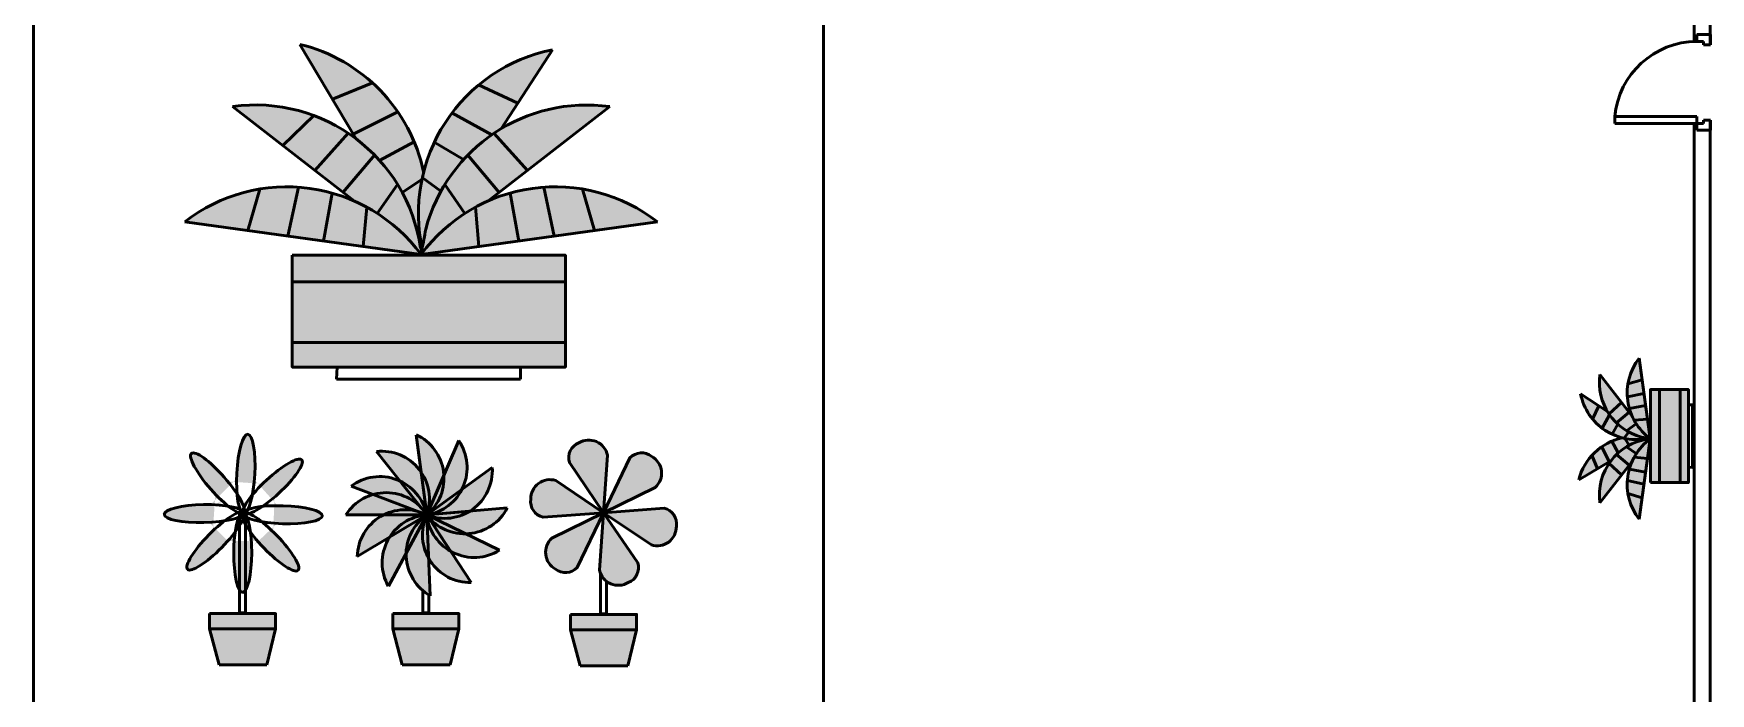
# Model space of a CAD drawing. Header units: feet. Extents: x 9 to 183943, y 42 to 62180.
# Drawn here: x 14142 to 14770, y 40926 to 41173 of the extents above; entities that cross this region are included whole.
import ezdxf

# ---------------------------------------------------------------- set-up
doc = ezdxf.new("R2010")
doc.units = ezdxf.units.FT
doc.header["$LTSCALE"] = 2.5
doc.header["$MEASUREMENT"] = 0
doc.layers.add('1', color=7, linetype='Continuous', lineweight=50)
doc.layers.add('3', color=7, linetype='Continuous', lineweight=30)

# ---------------------------------------------------------------- blocks, each defined once
blk = doc.blocks.new('*U35')
at = {"layer": '1'}
blk.add_ellipse((0, 0), major_axis=(14.81, 0.3), ratio=0.227459, dxfattribs=at)
blk = doc.blocks.new('*U30')
at = {"layer": '1', "color": 0, "linetype": 'ByBlock', "lineweight": -2, "transparency": 16777216}
for p, rotation in [((2836.89, 7402.33), 265.7922521989047), ((2826.31, 7398.78), 310.0909608987222), ((2846.94, 7397.49), 221.4935434990873), ((2850.75, 7387), 177.1948347992698), ((2825.48, 7377.11), 44.29870869981744), ((2835.76, 7372.77), 88.59741739963488), ((2846.15, 7376.84), 132.8961260994524)]:
    blk.add_blockref('*U35', p, dxfattribs=dict(at, rotation=rotation))
blk.add_blockref('*U35', (2821.17, 7387.4), dxfattribs=at)
blk = doc.blocks.new('*U31')
at = {"layer": '1'}
for p, q in [((15.14, -4.17), (-15.14, -4.17)), ((0, -4.17), (15.14, -4.17))]:
    blk.add_line(p, q, dxfattribs=at)
blk.add_arc((0, -13.74), 17.92, 32.29612, 147.70388, dxfattribs=at)
blk = doc.blocks.new('*U32')
at = {"layer": '1', "color": 0, "linetype": 'ByBlock', "lineweight": -2, "transparency": 16777216}
for p, rotation in [((3340.44, 8767.85), 308.3587587725952), ((3348.72, 8768.94), 277.5228828953356), ((3356.39, 8765.64), 246.6870070180761), ((3333.89, 8762.66), 339.1946346498547), ((3361.28, 8758.87), 215.8511311408166), ((3331.42, 8749.2), 30.83587587725947), ((3335.71, 8742.03), 61.671751754519), ((3362.01, 8750.55), 185.015255263557), ((3343.06, 8738.07), 92.50762763177853), ((3351.4, 8738.44), 123.3435035090381), ((3358.38, 8743.03), 154.1793793862976)]:
    blk.add_blockref('*U31', p, dxfattribs=dict(at, rotation=rotation))
blk.add_blockref('*U31', (3331.42, 8757.56), dxfattribs=at)
blk = doc.blocks.new('*U33')
at = {"layer": '1'}
blk.add_lwpolyline([(5.8, -13.59), (-7.01, 5.2, -0.390289), (-3.45, 12.55, -0.515259), (7.27, 7.93), (5.8, -13.59)], format="xyb", dxfattribs=at)
blk = doc.blocks.new('*U34')
at = {"layer": '1', "color": 0, "linetype": 'ByBlock', "lineweight": -2, "transparency": 16777216}
blk.add_blockref('*U33', (1593.87, 4211.6), dxfattribs=at)
for p, rotation in [((1608.53, 4209.83), 299.9999999999999), ((1585, 4199.79), 59.99999999999997), ((1614.33, 4196.24), 239.9999999999999), ((1590.79, 4186.2), 120), ((1605.46, 4184.43), 180)]:
    blk.add_blockref('*U33', p, dxfattribs=dict(at, rotation=rotation))

msp = doc.modelspace()

# ---------------------------------------------------------------- hatches: boundary and pattern name
at = {"layer": '3', "transparency": 33554559}
h = msp.add_hatch(color=256, dxfattribs=at)
h.dxf.hatch_style = 1
h.set_gradient(color1=(0, 255, 0), color2=(0, 255, 0), tint=1)
h.paths.add_polyline_path([(14226.85, 41114.52, 0.124616), (14198.74, 41102.27), (14222.31, 41099)])
h.paths.add_polyline_path([(14241.3, 41115.2, 0.058132), (14226.85, 41114.52), (14222.31, 41099), (14237.34, 41096.92)])
h.paths.add_polyline_path([(14253.9, 41113.01, 0.05132), (14241.3, 41115.2), (14237.34, 41096.92), (14250.63, 41095.07)])
h.paths.add_polyline_path([(14266.86, 41107.74, 0.056168), (14253.9, 41113.01), (14250.63, 41095.07), (14265.54, 41093.01)])
h.paths.add_polyline_path([(14266.86, 41107.74), (14265.54, 41093.01), (14287.23, 41090), (14285.95, 41091.67, 0.100904)])
h.paths.add_polyline_path([(14278.41, 41116.2), (14270.84, 41105.38, -0.090689), (14287.23, 41090, -0.007), (14287.43, 41091.73), (14287.01, 41092.45, 0.102151)])
h.paths.add_polyline_path([(14278.41, 41116.2, 0.056168), (14269.8, 41127.22), (14258.03, 41113.3), (14262.29, 41109.99, -0.038933), (14270.84, 41105.38)])
h.paths.add_polyline_path([(14269.8, 41127.22, 0.05132), (14259.97, 41135.39), (14247.43, 41121.51), (14258.03, 41113.3)])
h.paths.add_polyline_path([(14259.97, 41135.39, 0.058132), (14247.09, 41142), (14235.43, 41130.8), (14247.43, 41121.51)])
h.paths.add_polyline_path([(14247.09, 41142, 0.124616), (14216.62, 41145.38), (14235.43, 41130.8)])
h.paths.add_polyline_path([(14268.97, 41154.29, 0.124616), (14241.87, 41168.64), (14254, 41148.16)])
h.paths.add_polyline_path([(14268.97, 41154.29), (14254, 41148.16), (14261.74, 41135.11), (14278.51, 41143.4, 0.058132)])
h.paths.add_polyline_path([(14278.51, 41143.4), (14261.74, 41135.11), (14262.73, 41133.43, -0.048661), (14271.67, 41125.23), (14284.65, 41132.18, 0.05132)])
h.paths.add_polyline_path([(14284.65, 41132.18), (14271.67, 41125.23, -0.059131), (14280.15, 41113.19), (14287.52, 41118.05, -0.011737), (14288.18, 41120.91, 0.047396)])
h.paths.add_polyline_path([(14287.52, 41118.05), (14280.15, 41113.19, -0.088137), (14287.01, 41092.45), (14287.4, 41091.78, 0.002761), (14287.58, 41092.45, -0.103591)])
h.paths.add_polyline_path([(14294.67, 41113.73), (14287.67, 41118.78, 0.106611), (14287.58, 41092.45, 0.028748), (14288.96, 41099.49, -0.061754)])
h.paths.add_polyline_path([(14303.13, 41125.55), (14292.18, 41132.02, 0.056168), (14287.67, 41118.78), (14294.67, 41113.73, -0.058463)])
h.paths.add_polyline_path([(14323.47, 41146.7), (14308.78, 41153.45, 0.058132), (14298.79, 41142.97), (14313.69, 41134.8, -0.016797), (14317.21, 41137.08)])
h.paths.add_polyline_path([(14298.79, 41142.97, 0.05132), (14292.18, 41132.02), (14303.13, 41125.55, -0.056474), (14313.69, 41134.8)])
h.paths.add_polyline_path([(14336.45, 41166.65, 0.124616), (14308.78, 41153.45), (14323.47, 41146.7)])
h.paths.add_polyline_path([(14357.89, 41145.34, 0.184402), (14314.53, 41135.38), (14327.06, 41121.49)])
h.paths.add_polyline_path([(14314.53, 41135.38, 0.051401), (14304.7, 41127.21), (14316.46, 41113.28), (14327.06, 41121.49)])
h.paths.add_polyline_path([(14304.7, 41127.21, 0.056281), (14296.09, 41116.17), (14303.63, 41105.39, -0.039356), (14312.27, 41110.04), (14316.46, 41113.28)])
h.paths.add_polyline_path([(14296.09, 41116.17, 0.011327), (14294.67, 41113.73, 0.061754), (14288.96, 41099.49, -0.030458), (14287.47, 41092.03, 0.008214), (14287.23, 41090, -0.090777), (14303.63, 41105.39)])
h.paths.add_polyline_path([(14307.59, 41107.74, 0.109404), (14287.23, 41090), (14308.91, 41093.01)])
h.paths.add_polyline_path([(14320.55, 41113.01, 0.056168), (14307.59, 41107.74), (14308.91, 41093.01), (14323.82, 41095.07)])
h.paths.add_polyline_path([(14333.15, 41115.2, 0.05132), (14320.55, 41113.01), (14323.82, 41095.07), (14337.11, 41096.92)])
h.paths.add_polyline_path([(14347.61, 41114.52, 0.058132), (14333.15, 41115.2), (14337.11, 41096.92), (14352.14, 41099)])
h.paths.add_polyline_path([(14347.61, 41114.52), (14352.14, 41099), (14375.71, 41102.27, 0.124616)])
at = {"layer": '3'}
h = msp.add_hatch(color=256, dxfattribs=at)
h.dxf.hatch_style = 1
h.set_gradient(color1=(127, 63, 0), color2=(127, 63, 0), tint=1)
h.paths.add_polyline_path([(14341.3, 41079.74), (14341.3, 41089.75), (14239.01, 41089.75), (14239.01, 41079.76)])
h.paths.add_polyline_path([(14341.3, 41057.05), (14341.3, 41079.74), (14239.01, 41079.76), (14239.01, 41057.07)])
h.paths.add_polyline_path([(14239.01, 41057.07), (14239.01, 41047.92), (14341.3, 41047.92), (14341.3, 41057.05)])
at = {"layer": '3', "transparency": 33554559}
h = msp.add_hatch(color=256, dxfattribs=at)
h.dxf.hatch_style = 1
h.set_gradient(color1=(0, 255, 0), color2=(0, 255, 0), tint=1)
h.paths.add_polyline_path([(14739.17, 41000.55, 0.124616), (14743.34, 40990.99), (14744.45, 40999.01)])
h.paths.add_polyline_path([(14738.94, 41005.47, 0.058132), (14739.17, 41000.55), (14744.45, 40999.01), (14745.16, 41004.13)])
h.paths.add_polyline_path([(14739.69, 41009.76, 0.05132), (14738.94, 41005.47), (14745.16, 41004.13), (14745.79, 41008.65)])
h.paths.add_polyline_path([(14741.48, 41014.17, 0.056168), (14739.69, 41009.76), (14745.79, 41008.65), (14746.49, 41013.72)])
h.paths.add_polyline_path([(14741.48, 41014.17), (14746.49, 41013.72), (14747.52, 41021.1), (14746.95, 41020.66, 0.100904)])
h.paths.add_polyline_path([(14738.6, 41018.1), (14742.28, 41015.52, -0.090689), (14747.52, 41021.1, -0.007), (14746.93, 41021.17), (14746.69, 41021.02, 0.102151)])
h.paths.add_polyline_path([(14738.6, 41018.1, 0.056168), (14734.85, 41015.17), (14739.59, 41011.16), (14740.72, 41012.62, -0.038933), (14742.28, 41015.52)])
h.paths.add_polyline_path([(14734.85, 41015.17, 0.05132), (14732.07, 41011.82), (14736.8, 41007.56), (14739.59, 41011.16)])
h.paths.add_polyline_path([(14732.07, 41011.82, 0.058132), (14729.82, 41007.44), (14733.63, 41003.48), (14736.8, 41007.56)])
h.paths.add_polyline_path([(14729.82, 41007.44, 0.124616), (14728.68, 40997.07), (14733.63, 41003.48)])
h.paths.add_polyline_path([(14725.64, 41014.89, 0.124616), (14720.76, 41005.67), (14727.73, 41009.79)])
h.paths.add_polyline_path([(14725.64, 41014.89), (14727.73, 41009.79), (14732.17, 41012.43), (14729.35, 41018.13, 0.058132)])
h.paths.add_polyline_path([(14729.35, 41018.13), (14732.17, 41012.43), (14732.74, 41012.77, -0.048661), (14735.53, 41015.81), (14733.17, 41020.22, 0.05132)])
h.paths.add_polyline_path([(14733.17, 41020.22), (14735.53, 41015.81, -0.059131), (14739.63, 41018.69), (14737.97, 41021.2, -0.011737), (14737, 41021.42, 0.047396)])
h.paths.add_polyline_path([(14737.97, 41021.2), (14739.63, 41018.69, -0.088137), (14746.69, 41021.02), (14746.91, 41021.16, 0.002761), (14746.69, 41021.22, -0.103591)])
h.paths.add_polyline_path([(14739.44, 41023.63), (14737.72, 41021.25, 0.106611), (14746.69, 41021.22, 0.028748), (14744.29, 41021.69, -0.061754)])
h.paths.add_polyline_path([(14735.42, 41026.51), (14733.22, 41022.78, 0.056168), (14737.72, 41021.25), (14739.44, 41023.63, -0.058463)])
h.paths.add_polyline_path([(14728.23, 41033.43), (14725.93, 41028.43, 0.058132), (14729.49, 41025.03), (14732.27, 41030.1, -0.016797), (14731.5, 41031.3)])
h.paths.add_polyline_path([(14729.49, 41025.03, 0.05132), (14733.22, 41022.78), (14735.42, 41026.51, -0.056474), (14732.27, 41030.1)])
h.paths.add_polyline_path([(14721.44, 41037.85, 0.124616), (14725.93, 41028.43), (14728.23, 41033.43)])
h.paths.add_polyline_path([(14728.69, 41045.14, 0.184402), (14732.08, 41030.39), (14736.8, 41034.65)])
h.paths.add_polyline_path([(14732.08, 41030.39, 0.051401), (14734.86, 41027.04), (14739.6, 41031.04), (14736.8, 41034.65)])
h.paths.add_polyline_path([(14734.86, 41027.04, 0.056281), (14738.61, 41024.11), (14742.28, 41026.68, -0.039356), (14740.7, 41029.62), (14739.6, 41031.04)])
h.paths.add_polyline_path([(14738.61, 41024.11, 0.011327), (14739.44, 41023.63, 0.061754), (14744.29, 41021.69, -0.030458), (14746.83, 41021.18, 0.008214), (14747.52, 41021.1, -0.090777), (14742.28, 41026.68)])
h.paths.add_polyline_path([(14741.48, 41028.03, 0.109404), (14747.52, 41021.1), (14746.49, 41028.48)])
h.paths.add_polyline_path([(14739.69, 41032.44, 0.056168), (14741.48, 41028.03), (14746.49, 41028.48), (14745.79, 41033.55)])
h.paths.add_polyline_path([(14738.94, 41036.72, 0.05132), (14739.69, 41032.44), (14745.79, 41033.55), (14745.16, 41038.07)])
h.paths.add_polyline_path([(14739.17, 41041.64, 0.058132), (14738.94, 41036.72), (14745.16, 41038.07), (14744.45, 41043.18)])
h.paths.add_polyline_path([(14739.17, 41041.64), (14744.45, 41043.18), (14743.34, 41051.2, 0.124616)])
at = {"layer": '3'}
h = msp.add_hatch(color=256, dxfattribs=at)
h.dxf.hatch_style = 1
h.set_gradient(color1=(127, 63, 0), color2=(127, 63, 0), tint=1)
h.paths.add_polyline_path([(14751.01, 41039.5), (14747.6, 41039.5), (14747.6, 41004.69), (14751, 41004.69)])
h.paths.add_polyline_path([(14758.73, 41039.5), (14751.01, 41039.5), (14751, 41004.69), (14758.72, 41004.69)])
h.paths.add_polyline_path([(14758.72, 41004.69), (14761.83, 41004.69), (14761.83, 41039.5), (14758.73, 41039.5)])
at = {"layer": '3', "transparency": 33554585}
h = msp.add_hatch(color=256, dxfattribs=at)
h.dxf.hatch_style = 1
h.set_gradient(color1=(255, 0, 255), color2=(255, 0, 255), tint=1)
edge = h.paths.add_edge_path()
edge.add_ellipse((14211, 41004.45), major_axis=(-9.77, 11.13), ratio=0.227459, start_angle=238.2338, end_angle=487.50392)
edge.add_ellipse((14205.86, 40993.07), major_axis=(14.81, 0.3), ratio=0.227459, start_angle=23.13737, end_angle=51.90298, ccw=False)
edge.add_ellipse((14221.58, 41008), major_axis=(0.78, 14.79), ratio=0.227459, start_angle=481.27379, end_angle=515.00473, ccw=False)
edge = h.paths.add_edge_path()
edge.add_ellipse((14221.58, 41008), major_axis=(0.78, 14.79), ratio=0.227459, start_angle=238.2338, end_angle=481.27379)
edge.add_ellipse((14211, 41004.45), major_axis=(-9.77, 11.13), ratio=0.227459, start_angle=205.60457, end_angle=238.2338, ccw=False)
edge.add_ellipse((14231.63, 41003.16), major_axis=(10.89, 10.04), ratio=0.227459, start_angle=481.27379, end_angle=512.74378, ccw=False)
edge = h.paths.add_edge_path()
edge.add_ellipse((14231.63, 41003.16), major_axis=(10.89, 10.04), ratio=0.227459, start_angle=238.2338, end_angle=481.27379)
edge.add_ellipse((14221.58, 41008), major_axis=(0.78, 14.79), ratio=0.227459, start_angle=205.60457, end_angle=238.2338, ccw=False)
edge.add_ellipse((14235.44, 40992.67), major_axis=(-14.8, 0.42), ratio=0.227459, start_angle=301.27379, end_angle=332.74378, ccw=False)
edge = h.paths.add_edge_path()
edge.add_ellipse((14235.44, 40992.67), major_axis=(-14.8, 0.42), ratio=0.227459, start_angle=58.2338, end_angle=301.27379)
edge.add_ellipse((14231.63, 41003.16), major_axis=(10.89, 10.04), ratio=0.227459, start_angle=205.60457, end_angle=238.2338, ccw=False)
edge.add_ellipse((14230.85, 40982.5), major_axis=(-10.3, 10.64), ratio=0.227459, start_angle=301.27379, end_angle=332.74378, ccw=False)
edge = h.paths.add_edge_path()
edge.add_ellipse((14230.85, 40982.5), major_axis=(-10.3, 10.64), ratio=0.227459, start_angle=58.2338, end_angle=301.27379)
edge.add_ellipse((14235.44, 40992.67), major_axis=(-14.8, 0.42), ratio=0.227459, start_angle=25.60457, end_angle=58.2338, ccw=False)
edge.add_ellipse((14220.46, 40978.44), major_axis=(0.06, 14.81), ratio=0.227459, start_angle=301.27379, end_angle=332.74378, ccw=False)
edge = h.paths.add_edge_path()
edge.add_ellipse((14220.46, 40978.44), major_axis=(0.06, 14.81), ratio=0.227459, start_angle=199.26829, end_angle=301.27379)
edge.add_ellipse((14230.85, 40982.5), major_axis=(-10.3, 10.64), ratio=0.227459, start_angle=41.31302, end_angle=58.2338, ccw=False)
edge.add_line((14221.51, 40988.95), (14221.51, 40964.45))
edge = h.paths.add_edge_path()
edge.add_ellipse((14230.85, 40982.5), major_axis=(-10.3, 10.64), ratio=0.227459, start_angle=25.60457, end_angle=41.31302, ccw=False)
edge.add_ellipse((14210.18, 40982.78), major_axis=(10.39, 10.56), ratio=0.227459, start_angle=315.21141, end_angle=332.74378, ccw=False)
edge.add_line((14219.24, 40988.61), (14219.24, 40964.53))
edge.add_ellipse((14220.46, 40978.44), major_axis=(0.06, 14.81), ratio=0.227459, start_angle=159.88298, end_angle=199.26829)
edge.add_line((14221.51, 40964.45), (14221.51, 40988.95))
edge = h.paths.add_edge_path()
edge.add_ellipse((14210.18, 40982.78), major_axis=(10.39, 10.56), ratio=0.227459, start_angle=301.27379, end_angle=315.21141, ccw=False)
edge.add_ellipse((14220.46, 40978.44), major_axis=(0.06, 14.81), ratio=0.227459, start_angle=58.2338, end_angle=159.88298)
edge.add_line((14219.24, 40964.53), (14219.24, 40988.61))
edge = h.paths.add_edge_path()
edge.add_ellipse((14210.18, 40982.78), major_axis=(10.39, 10.56), ratio=0.227459, start_angle=58.2338, end_angle=301.27379)
edge.add_ellipse((14220.46, 40978.44), major_axis=(0.06, 14.81), ratio=0.227459, start_angle=25.60457, end_angle=58.2338, ccw=False)
edge.add_ellipse((14205.86, 40993.07), major_axis=(14.81, 0.3), ratio=0.227459, start_angle=301.27379, end_angle=332.74378, ccw=False)
edge = h.paths.add_edge_path()
edge.add_ellipse((14211, 41004.45), major_axis=(-9.77, 11.13), ratio=0.227459, start_angle=487.50392, end_angle=515.00473, ccw=False)
edge.add_ellipse((14205.86, 40993.07), major_axis=(14.81, 0.3), ratio=0.227459, start_angle=51.90298, end_angle=301.27379)
edge.add_ellipse((14210.18, 40982.78), major_axis=(10.39, 10.56), ratio=0.227459, start_angle=23.13737, end_angle=58.2338, ccw=False)
at = {"layer": '3', "transparency": 33554559}
h = msp.add_hatch(color=256, dxfattribs=at)
h.dxf.hatch_style = 1
h.set_gradient(color1=(255, 255, 0), color2=(255, 255, 0), tint=1)
h.paths.add_polyline_path([(14261.02, 41003.34), (14269.23, 41000.22, -0.275783), (14286.99, 40995.55), (14279.94, 41004.46), (14279.29, 41005.28, 0.275783)])
h.paths.add_polyline_path([(14285.8, 40993.93, -0.030344), (14287.86, 40993.25), (14287.86, 40993.74), (14288.42, 40993.74), (14286.99, 40995.55, 0.275783), (14269.23, 41000.22)])
h.paths.add_polyline_path([(14289.34, 40992.58, 0.077366), (14287.86, 40987.27), (14287.86, 40983.11, 0.099421), (14290.04, 40976.4)])
h.paths.add_polyline_path([(14290, 40977.45), (14290.04, 40976.4, 0.002467), (14290.13, 40976.25), (14290.13, 40988.96, -0.051828), (14289.34, 40992.58)])
h.paths.add_polyline_path([(14290.13, 40991.37), (14289.34, 40992.58, 0.051828), (14290.13, 40988.96)])
h.paths.add_polyline_path([(14289.34, 40992.58, 0.026044), (14287.86, 40991.44), (14287.86, 40989.85)])
h.paths.add_polyline_path([(14289.34, 40992.58), (14287.86, 40989.85), (14287.86, 40987.27, -0.077366)], flags=17)
h.paths.add_polyline_path([(14289.34, 40992.58, 0.020704), (14287.86, 40992.42), (14287.86, 40991.7)], flags=17)
h.paths.add_polyline_path([(14287.86, 40993.14), (14287.86, 40992.58), (14289.34, 40992.58)], flags=17)
h.paths.add_polyline_path([(14289.34, 40992.58), (14288.42, 40993.74), (14287.86, 40993.74), (14287.86, 40993.25, -0.022576)])
h.paths.add_polyline_path([(14289.34, 40992.58, 0.016635), (14289.06, 40993.74), (14288.54, 40993.74, -0.019649)])
h.paths.add_polyline_path([(14289.7, 40993.74), (14289.18, 40993.74), (14289.34, 40992.58, 0.016959)])
h.paths.add_polyline_path([(14288.54, 40993.74), (14289.06, 40993.74, 0.221346), (14279.29, 41005.28), (14286.99, 40995.55, -0.033272)])
h.paths.add_polyline_path([(14287.22, 41008.64), (14289.18, 40993.74), (14289.7, 40993.74, 0.221007)], flags=17)
h.paths.add_polyline_path([(14289.84, 40993.74), (14290.13, 40993.74), (14290.13, 40993.29, 0.223231), (14295.74, 41007.45)])
h.paths.add_polyline_path([(14289.34, 40992.58, 0.014838), (14290.13, 40993.29), (14290.13, 40993.74), (14289.84, 40993.74)])
h.paths.add_polyline_path([(14302.46, 41002.07), (14290.13, 40993.16), (14290.13, 40992.73, 0.226959)], flags=17)
h.paths.add_polyline_path([(14290.13, 40993.29), (14290.13, 40993.16), (14301.61, 41001.45), (14302.46, 41002.07, 0.275783), (14301.32, 41020.4), (14295.74, 41007.45, -0.223231)])
h.paths.add_polyline_path([(14295.33, 41006.49), (14295.74, 41007.45, 0.275783), (14285.37, 41022.61), (14287.22, 41008.64, -0.221007), (14289.7, 40993.74), (14289.84, 40993.74)])
h.paths.add_polyline_path([(14304.42, 40993.91), (14305.47, 40994, 0.275783), (14313.89, 41010.32), (14302.46, 41002.07, -0.226959), (14290.13, 40992.73), (14290.13, 40992.65)])
h.paths.add_polyline_path([(14289.34, 40992.58, 0.01129), (14290.13, 40992.73), (14290.13, 40993.16)], flags=17)
h.paths.add_polyline_path([(14290.13, 40992.28), (14290.13, 40992.65), (14289.34, 40992.58, 0.01186)])
h.paths.add_polyline_path([(14289.34, 40992.58, 0.017535), (14290.13, 40991.61), (14290.13, 40992.2)])
at = {"layer": '3'}
h = msp.add_hatch(color=256, dxfattribs=at)
h.dxf.hatch_style = 1
h.set_gradient(color1=(127, 127, 255), color2=(127, 127, 255), tint=1)
h.paths.add_polyline_path([(14354.43, 40993.33), (14354.43, 40994.18), (14337.66, 41005.45, 0.515259), (14328.31, 40998.48, 0.390289), (14332.89, 40991.71)])
h.paths.add_polyline_path([(14355.56, 40993.41), (14357.03, 41014.93, 0.515259), (14346.32, 41019.55, 0.390289), (14342.75, 41012.2)])
h.paths.add_polyline_path([(14373.58, 41014.49, 0.390289), (14365.43, 41013.9), (14355.56, 40993.41), (14374.94, 41002.9, 0.515259)])
h.paths.add_polyline_path([(14373.46, 40981.38, 0.515259), (14382.82, 40988.35, 0.390289), (14378.24, 40995.11), (14356.7, 40993.5), (14356.7, 40992.65)])
h.paths.add_polyline_path([(14356.7, 40991.75), (14356.7, 40967.75, 0.310808), (14364.81, 40967.28, 0.390289), (14368.37, 40974.63)])
h.paths.add_polyline_path([(14354.43, 40991.06), (14354.43, 40992.86), (14336.19, 40983.93, 0.515259), (14337.55, 40972.34, 0.390289), (14345.7, 40972.93)])
h.paths.add_polyline_path([(14354.43, 40976.82), (14354.43, 40970.78, 0.134567), (14356.7, 40967.75), (14356.7, 40991.75), (14355.56, 40993.41)])
at = {"layer": '3', "transparency": 33554559}
h = msp.add_hatch(color=256, dxfattribs=at)
h.dxf.hatch_style = 1
h.set_gradient(color1=(255, 255, 0), color2=(255, 255, 0), tint=1)
h.paths.add_polyline_path([(14275.18, 40997.96), (14269.23, 41000.22, 0.183583), (14259.05, 40992.58), (14273.14, 40992.58, -0.183583), (14285.8, 40993.93)])
h.paths.add_polyline_path([(14287.86, 40989.85), (14281.65, 40978.33, 0.224851), (14287.86, 40964.3)])
h.paths.add_polyline_path([(14270.54, 41016.33), (14279.29, 41005.28, -0.221346), (14289.06, 40993.74), (14289.18, 40993.74), (14287.22, 41008.64, 0.275783)])
at = {"layer": '3'}
h = msp.add_hatch(color=256, dxfattribs=at)
h.dxf.hatch_style = 1
h.set_gradient(color1=(127, 127, 255), color2=(127, 127, 255), tint=1)
h.paths.add_polyline_path([(14374.94, 41002.9, 0.515259), (14373.58, 41014.49, 0.390289), (14365.43, 41013.9), (14355.56, 40993.41)])
at = {"layer": '3', "transparency": 33554559}
h = msp.add_hatch(color=256, dxfattribs=at)
h.dxf.hatch_style = 1
h.set_gradient(color1=(255, 255, 0), color2=(255, 255, 0), tint=1)
h.paths.add_polyline_path([(14275.43, 40984.28, -0.217084), (14287.86, 40992.42), (14287.86, 40992.58), (14274.19, 40992.58), (14273.14, 40992.58, 0.275783), (14263.33, 40977.06)])
h.paths.add_polyline_path([(14273.14, 40992.58), (14287.86, 40992.58), (14287.86, 40993.14), (14285.8, 40993.93, 0.183583)])
h.paths.add_polyline_path([(14287.86, 40991.7), (14287.86, 40992.42, 0.217084), (14275.43, 40984.28)], flags=17)
h.paths.add_polyline_path([(14287.86, 40991.44), (14287.86, 40991.7), (14276.33, 40984.82), (14275.43, 40984.28, 0.275783), (14274.96, 40965.92), (14281.65, 40978.33, -0.211501)])
h.paths.add_polyline_path([(14281.65, 40978.33), (14287.86, 40989.85), (14287.86, 40991.44, 0.211501)], flags=17)
h.paths.add_polyline_path([(14290.13, 40974.41), (14290.04, 40976.4, -0.099421), (14287.86, 40983.11), (14287.86, 40964.3, 0.039347), (14290.13, 40962.64)])
h.paths.add_polyline_path([(14305.98, 40967.28), (14298.24, 40979.05, -0.184746), (14290.13, 40988.96), (14290.13, 40976.25, 0.27313)])
h.paths.add_polyline_path([(14316.6, 40979.39), (14303.91, 40985.53, -0.220403), (14290.13, 40991.61), (14290.13, 40991.37), (14297.66, 40979.93), (14298.24, 40979.05, 0.275783)])
h.paths.add_polyline_path([(14290.13, 40992.28), (14290.13, 40992.2), (14302.97, 40985.99), (14303.91, 40985.53, 0.275783), (14319.51, 40995.23), (14305.47, 40994, -0.22636)])
h.paths.add_polyline_path([(14290.13, 40992.65), (14290.13, 40992.28, 0.22636), (14305.47, 40994)], flags=17)
h.paths.add_polyline_path([(14290.13, 40992.2), (14290.13, 40991.61, 0.220403), (14303.91, 40985.53)])
h.paths.add_polyline_path([(14298.24, 40979.05), (14290.13, 40991.37), (14290.13, 40988.96, 0.184746)], flags=17)
at = {"layer": '3'}
h = msp.add_hatch(color=256, dxfattribs=at)
h.dxf.hatch_style = 1
h.set_gradient(color1=(127, 63, 0), color2=(127, 63, 0), tint=1)
h.paths.add_polyline_path([(14231.11, 40943.23), (14232.75, 40949.96), (14208, 40949.96), (14209.78, 40943.23)])
h.paths.add_polyline_path([(14232.75, 40949.96), (14232.75, 40955.67), (14208, 40955.67), (14208, 40949.96)])
h.paths.add_polyline_path([(14229.47, 40936.5), (14231.11, 40943.23), (14209.78, 40943.23), (14211.56, 40936.5)])
h.paths.add_polyline_path([(14276.62, 40949.96), (14280.18, 40936.5), (14298.09, 40936.5), (14301.37, 40949.96)])
h.paths.add_polyline_path([(14301.37, 40949.96), (14301.37, 40955.67), (14276.62, 40955.67), (14276.62, 40949.96)])
h.paths.add_polyline_path([(14367.94, 40949.63), (14367.94, 40955.34), (14343.19, 40955.34), (14343.19, 40949.63)])
h.paths.add_polyline_path([(14343.19, 40949.63), (14344.97, 40942.9), (14366.3, 40942.9), (14367.94, 40949.63)])
h.paths.add_polyline_path([(14344.97, 40942.9), (14346.74, 40936.17), (14364.66, 40936.17), (14366.3, 40942.9)])

# ---------------------------------------------------------------- linework, layer by layer
at = {"layer": '1'}
for p, q in [((14142.1, 41609), (14142.1, 40493)), ((14437.9, 41609), (14437.9, 40493)), ((14764, 41609), (14764, 41169.72)), ((14770, 41615), (14770, 41168.46)), ((14770, 41615), (14770, 41168.46)), ((14764.95, 41172.3), (14770.06, 41172.3)), ((14764.95, 41169.74), (14764.95, 41172.3)), ((14764.95, 41169.74), (14764.95, 41169.74)), ((14767.51, 41169.74), (14764.95, 41169.74)), ((14767.51, 41168.46), (14767.51, 41169.74)), ((14770.06, 41172.3), (14770.06, 41168.46)), ((14241.87, 41168.64), (14262.73, 41133.43)), ((14336.45, 41166.65), (14317.21, 41137.08)), ((14770.06, 41168.46), (14767.51, 41168.46)), ((14254, 41148.16), (14268.97, 41154.29)), ((14323.47, 41146.7), (14308.78, 41153.45)), ((14216.62, 41145.38), (14262.29, 41109.99)), ((14357.89, 41145.34), (14312.19, 41109.98)), ((14235.43, 41130.8), (14247.09, 41142)), ((14261.74, 41135.11), (14278.51, 41143.4)), ((14313.69, 41134.8), (14298.79, 41142.97)), ((14764.95, 41141.61), (14734.26, 41141.61)), ((14734.26, 41141.61), (14734.26, 41139.05)), ((14734.26, 41139.05), (14764.95, 41139.05)), ((14764, 41139.05), (14764, 40556.82)), ((14764.95, 41139.05), (14764.95, 41141.61)), ((14767.51, 41139.05), (14764.95, 41139.05)), ((14764.95, 41139.05), (14764.95, 41136.5)), ((14770.06, 41140.33), (14767.51, 41140.33)), ((14767.51, 41140.33), (14767.51, 41139.05)), ((14770, 41140.33), (14770, 40555.56)), ((14770, 41140.33), (14770, 40487)), ((14770.06, 41136.5), (14770.06, 41140.33)), ((14247.43, 41121.51), (14259.97, 41135.39)), ((14271.67, 41125.23), (14284.65, 41132.18)), ((14303.13, 41125.55), (14292.18, 41132.02)), ((14327.06, 41121.49), (14314.53, 41135.38)), ((14764.95, 41136.5), (14770.06, 41136.5)), ((14258.03, 41113.3), (14269.8, 41127.22)), ((14316.46, 41113.28), (14304.69, 41127.21)), ((14222.31, 41099), (14226.85, 41114.52)), ((14237.34, 41096.92), (14241.3, 41115.2)), ((14250.63, 41095.07), (14253.9, 41113.01)), ((14270.84, 41105.38), (14278.41, 41116.2)), ((14280.15, 41113.19), (14287.52, 41118.05)), ((14294.67, 41113.73), (14287.67, 41118.78)), ((14303.64, 41105.37), (14296.08, 41116.19)), ((14323.82, 41095.07), (14320.55, 41113.01)), ((14337.11, 41096.92), (14333.15, 41115.2)), ((14352.14, 41099), (14347.61, 41114.52)), ((14265.54, 41093.01), (14266.86, 41107.74)), ((14308.91, 41093.01), (14307.59, 41107.74)), ((14198.74, 41102.27), (14287.23, 41090)), ((14375.71, 41102.27), (14287.23, 41090)), ((14285.95, 41091.67), (14287.23, 41090)), ((14287.01, 41092.45), (14287.4, 41091.78)), ((14239.01, 41079.76), (14341.3, 41079.74)), ((14239.01, 41057.07), (14341.3, 41057.05)), ((14743.34, 41051.2), (14747.52, 41021.1)), ((14255.79, 41047.92), (14255.51, 41043.39)), ((14324.48, 41043.39), (14324.5, 41047.92)), ((14728.69, 41045.14), (14740.72, 41029.59)), ((14255.51, 41043.39), (14324.48, 41043.39)), ((14721.44, 41037.85), (14731.5, 41031.3)), ((14745.16, 41038.07), (14738.94, 41036.72)), ((14744.45, 41043.18), (14739.17, 41041.64)), ((14751, 41004.69), (14751.01, 41039.5)), ((14758.72, 41004.69), (14758.73, 41039.5)), ((14728.23, 41033.43), (14725.93, 41028.43)), ((14736.8, 41034.65), (14732.08, 41030.39)), ((14745.79, 41033.55), (14739.69, 41032.44)), ((14763.38, 41033.77), (14761.83, 41033.78)), ((14763.38, 41010.31), (14763.38, 41033.77)), ((14732.27, 41030.1), (14729.49, 41025.03)), ((14735.42, 41026.51), (14733.22, 41022.78)), ((14739.6, 41031.04), (14734.86, 41027.04)), ((14742.29, 41026.68), (14738.61, 41024.11)), ((14746.49, 41028.48), (14741.48, 41028.03)), ((14735.53, 41015.81), (14733.17, 41020.22)), ((14739.44, 41023.63), (14737.72, 41021.25)), ((14739.63, 41018.69), (14737.97, 41021.2)), ((14743.34, 40990.99), (14747.52, 41021.1)), ((14746.69, 41021.02), (14746.91, 41021.16)), ((14746.95, 41020.66), (14747.52, 41021.1)), ((14720.76, 41005.67), (14732.74, 41012.77)), ((14727.73, 41009.79), (14725.64, 41014.89)), ((14728.68, 40997.07), (14740.72, 41012.62)), ((14732.17, 41012.43), (14729.35, 41018.13)), ((14739.59, 41011.16), (14734.85, 41015.17)), ((14742.28, 41015.52), (14738.6, 41018.1)), ((14746.49, 41013.72), (14741.48, 41014.17)), ((14736.8, 41007.56), (14732.07, 41011.82)), ((14745.79, 41008.65), (14739.69, 41009.76)), ((14761.83, 41010.4), (14763.38, 41010.31)), ((14745.16, 41004.13), (14738.94, 41005.47)), ((14744.45, 40999.01), (14739.17, 41000.55)), ((14211.56, 40936.5), (14208, 40949.96)), ((14232.75, 40949.96), (14229.47, 40936.5)), ((14280.18, 40936.5), (14276.62, 40949.96)), ((14301.37, 40949.96), (14298.09, 40936.5)), ((14346.74, 40936.17), (14343.19, 40949.63)), ((14367.94, 40949.63), (14364.66, 40936.17)), ((14229.47, 40936.5), (14211.56, 40936.5)), ((14298.09, 40936.5), (14280.18, 40936.5)), ((14364.66, 40936.17), (14346.74, 40936.17))]:
    msp.add_line(p, q, dxfattribs=at)
for points in [[(14239.01, 41089.75), (14341.3, 41089.75), (14341.3, 41047.92), (14239.01, 41047.92)], [(14747.6, 41004.69), (14747.6, 41039.5), (14761.83, 41039.5), (14761.83, 41004.69)], [(14219.24, 40955.92), (14221.51, 40955.92), (14221.51, 40993.74), (14219.24, 40993.74)], [(14208, 40955.67), (14232.75, 40955.67), (14232.75, 40949.96), (14208, 40949.96)], [(14276.62, 40955.67), (14301.37, 40955.67), (14301.37, 40949.96), (14276.62, 40949.96)], [(14343.19, 40955.34), (14367.94, 40955.34), (14367.94, 40949.63), (14343.19, 40949.63)]]:
    msp.add_lwpolyline(points, close=True, dxfattribs=at)
for points in [[(14288.54, 40993.74), (14288.42, 40993.74)], [(14289.18, 40993.74), (14289.06, 40993.74)], [(14289.84, 40993.74), (14289.7, 40993.74)], [(14287.86, 40993.25), (14287.86, 40993.14)], [(14287.86, 40992.58), (14287.86, 40992.42)], [(14287.86, 40991.7), (14287.86, 40991.44)], [(14287.86, 40989.85), (14287.86, 40987.27)], [(14290.13, 40993.16), (14290.13, 40993.29)], [(14290.13, 40992.65), (14290.13, 40992.73)], [(14290.13, 40992.2), (14290.13, 40992.28)], [(14290.13, 40991.37), (14290.13, 40991.61)], [(14354.43, 40993.41), (14354.43, 40993.33)], [(14290.13, 40974.41), (14290.13, 40976.25)], [(14354.43, 40970.78), (14354.43, 40955.59), (14356.7, 40955.59), (14356.7, 40967.75)], [(14287.86, 40964.3), (14287.86, 40955.92), (14290.13, 40955.92), (14290.13, 40962.64)]]:
    msp.add_lwpolyline(points, dxfattribs=at)
for centre, radius, start, end in [((14765.03, 41138.85), 30.89, 90.14634, 174.87455), ((14227.07, 41107.96), 62.46, 11.96671, 76.29342), ((14348.68, 41105.4), 62.46, 101.29328, 192.59945), ((14225.19, 41083.51), 62.46, 8.22692, 97.88909), ((14349.26, 41083.58), 62.36, 82.04451, 165.22279), ((14236.98, 41052.89), 62.46, 36.44952, 127.75569), ((14337.47, 41052.89), 62.46, 52.24431, 143.55048), ((14227.07, 41107.96), 62.46, 344.98725, 352.20676), ((14349.26, 41083.58), 62.36, 172.21235, 174.0948), ((14760.14, 41038.19), 21.25, 142.24431, 233.55048), ((14749.7, 41042.2), 21.22, 172.04451, 255.22279), ((14742.28, 41042.01), 21.25, 191.29328, 282.59945), ((14741.41, 41000.63), 21.25, 101.96671, 166.29342), ((14749.73, 40999.99), 21.25, 98.22692, 187.88909), ((14760.14, 41004), 21.25, 126.44952, 217.75569), ((14741.41, 41000.63), 21.25, 74.98725, 82.20676), ((14749.7, 41042.2), 21.22, 262.21235, 264.0948)]:
    msp.add_arc(centre, radius, start, end, dxfattribs=at)

# ---------------------------------------------------------------- block references
for name, p in [('*U30', (11384.69, 33605.67)), ('*U32', (10942.77, 32239.2)), ('*U34', (12755.9, 36795.4))]:
    msp.add_blockref(name, p, dxfattribs=at)

doc.saveas('drawing.dxf')
